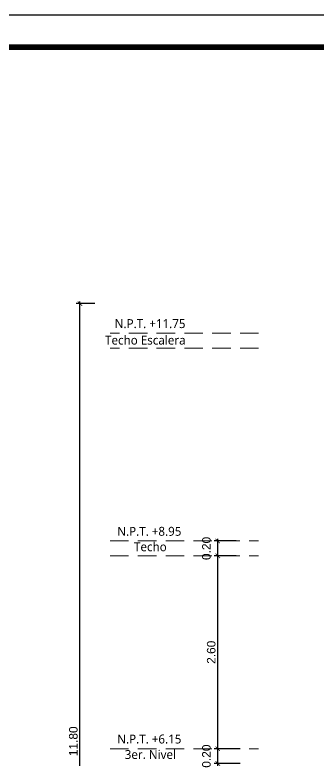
# Model space of a CAD drawing. Header units: feet. Extents: x -417 to 46, y -646 to -218.
# Drawn here: x -96.04 to -91.95, y -584.69 to -574.65 of the extents above; entities that cross this region are included whole.
import ezdxf

# ---------------------------------------------------------------- set-up
doc = ezdxf.new("R2010")
doc.units = ezdxf.units.FT
doc.header["$MEASUREMENT"] = 0
doc.linetypes.add('HIDDEN', pattern=[0.375, 0.25, -0.125])
doc.layers.add('DIM', color=10, linetype='Continuous')
doc.layers.add('MARCO', color=7, linetype='Continuous')
for name, color, linetype, lineweight in [('DIM-COTAS', 1, 'Continuous', 5), ('TXT', 2, 'Continuous', 9), ('VUELOS', 8, 'HIDDEN', 0)]:
    doc.layers.add(name, color=color, linetype=linetype, lineweight=lineweight)
doc.styles.add('ads', font='trebuc.ttf', dxfattribs={"height": 0.14})
doc.styles.get("Standard").update_dxf_attribs({"font": 'arial.ttf', "height": 0.115})
doc.dimstyles.new('KEILY', dxfattribs={"dimtxt": 0.115, "dimasz": 0.06, "dimexe": 0.05, "dimexo": 0.2, "dimgap": 0.03, "dimtad": 1, "dimzin": 1, "dimdsep": 46, "dimtxsty": 'Standard', "dimblk": 'ARCHTICK', "dimcen": 2.5, "dimdle": 0.03, "dimclrd": 256, "dimclre": 256, "dimclrt": 7, "dimadec": 0, "dimazin": 0, "dimtfac": 1, "dimtmove": 2, "dimatfit": 3, "dimfxl": 0.2, "dimfxlon": 1, "dimtolj": 1, "dimtzin": 1, "dimarcsym": 0})

# ---------------------------------------------------------------- blocks, each defined once
blk = doc.blocks.new('_ArchTick')
at = {"layer": 'DIM-COTAS', "color": 0, "const_width": 0.15}
blk.add_lwpolyline([(-0.5, -0.5), (0.5, 0.5)], dxfattribs=at)
blk = doc.blocks.new('*D2842')
at = {"layer": 'Defpoints', "color": 0, "transparency": 16777216}
for p in [(-93.303, -584.538), (-92.638, -584.538), (-92.638, -584.738)]:
    blk.add_point(p, dxfattribs=at)
at = {"layer": 'DIM', "lineweight": -2, "transparency": 16777216}
for p, q in [((-93.003, -584.538), (-93.353, -584.538)), ((-93.303, -584.768), (-93.303, -584.508)), ((-93.003, -584.738), (-93.353, -584.738))]:
    blk.add_line(p, q, dxfattribs=at)
at = {"layer": 'DIM', "lineweight": -2, "transparency": 16777216, "xscale": 0.06, "yscale": 0.06, "zscale": 0.06}
for p, rotation in [((-93.303, -584.538), 90), ((-93.303, -584.738), 270)]:
    blk.add_blockref('_ArchTick', p, dxfattribs=dict(at, rotation=rotation))
at = {"layer": 'DIM', "color": 7, "transparency": 16777216, "insert": (-93.456, -584.638), "char_height": 0.115, "attachment_point": 5, "rotation": 90}
blk.add_mtext('\\A1;0.20', dxfattribs=at)
blk = doc.blocks.new('*D2843')
at = {"layer": 'Defpoints', "color": 0, "transparency": 16777216}
for p in [(-93.303, -581.938), (-92.853, -581.938), (-92.638, -584.538)]:
    blk.add_point(p, dxfattribs=at)
at = {"layer": 'DIM', "lineweight": -2, "transparency": 16777216}
for p, q in [((-93.303, -584.568), (-93.303, -581.908)), ((-93.053, -581.938), (-93.353, -581.938)), ((-93.003, -584.538), (-93.353, -584.538))]:
    blk.add_line(p, q, dxfattribs=at)
at = {"layer": 'DIM', "lineweight": -2, "transparency": 16777216, "xscale": 0.06, "yscale": 0.06, "zscale": 0.06}
for p, rotation in [((-93.303, -581.938), 90), ((-93.303, -584.538), 270)]:
    blk.add_blockref('_ArchTick', p, dxfattribs=dict(at, rotation=rotation))
at = {"layer": 'DIM', "color": 7, "transparency": 16777216, "insert": (-93.391, -583.238), "char_height": 0.115, "attachment_point": 5, "rotation": 90}
blk.add_mtext('\\A1;2.60', dxfattribs=at)
blk = doc.blocks.new('*D2844')
at = {"layer": 'Defpoints', "color": 0, "transparency": 16777216}
for p in [(-93.303, -581.738), (-92.853, -581.738), (-92.853, -581.938)]:
    blk.add_point(p, dxfattribs=at)
at = {"layer": 'DIM', "lineweight": -2, "transparency": 16777216}
for p, q in [((-93.303, -581.968), (-93.303, -581.708)), ((-93.053, -581.738), (-93.353, -581.738)), ((-93.053, -581.938), (-93.353, -581.938))]:
    blk.add_line(p, q, dxfattribs=at)
at = {"layer": 'DIM', "lineweight": -2, "transparency": 16777216, "xscale": 0.06, "yscale": 0.06, "zscale": 0.06}
for p, rotation in [((-93.303, -581.738), 90), ((-93.303, -581.938), 270)]:
    blk.add_blockref('_ArchTick', p, dxfattribs=dict(at, rotation=rotation))
at = {"layer": 'DIM', "color": 7, "transparency": 16777216, "insert": (-93.456, -581.838), "char_height": 0.115, "attachment_point": 5, "rotation": 90}
blk.add_mtext('\\A1;0.20', dxfattribs=at)
blk = doc.blocks.new('*D2831')
at = {"layer": 'Defpoints', "color": 0, "transparency": 16777216}
for p in [(-95.162, -578.538), (-91.113, -578.538), (-94.907, -590.338)]:
    blk.add_point(p, dxfattribs=at)
at = {"layer": 'DIM', "lineweight": -2, "transparency": 16777216}
for p, q in [((-95.162, -590.368), (-95.162, -578.508)), ((-94.962, -578.538), (-95.212, -578.538)), ((-95.107, -590.338), (-95.212, -590.338))]:
    blk.add_line(p, q, dxfattribs=at)
at = {"layer": 'DIM', "lineweight": -2, "transparency": 16777216, "xscale": 0.06, "yscale": 0.06, "zscale": 0.06}
for p, rotation in [((-95.162, -578.538), 90), ((-95.162, -590.338), 270)]:
    blk.add_blockref('_ArchTick', p, dxfattribs=dict(at, rotation=rotation))
at = {"layer": 'DIM', "color": 7, "transparency": 16777216, "insert": (-95.251, -584.438), "char_height": 0.115, "attachment_point": 5, "rotation": 90}
blk.add_mtext('\\A1;11.80', dxfattribs=at)

msp = doc.modelspace()

# ---------------------------------------------------------------- linework, layer by layer
at = {"layer": 'MARCO'}
msp.add_lwpolyline([(-112.2526, -574.6461), (-47.7526, -574.6461), (-47.7526, -616.6461), (-112.2526, -616.6461)], close=True, dxfattribs=at)
at = {"layer": 'MARCO', "const_width": 0.075}
msp.add_lwpolyline([(-54.925, -575.0801), (-111.8185, -575.0801), (-111.8185, -616.2121), (-54.925, -616.2121)], close=True, dxfattribs=at)
at = {"layer": 'VUELOS'}
for p, q in [((-92.7529, -578.9376), (-94.756, -578.9376)), ((-92.7529, -579.1376), (-94.756, -579.1376)), ((-94.756, -581.7376), (-92.7529, -581.7376)), ((-94.756, -581.9376), (-92.7529, -581.9376)), ((-94.756, -584.5376), (-92.7529, -584.5376))]:
    msp.add_line(p, q, dxfattribs=at)

# ---------------------------------------------------------------- texts
at = {"layer": 'TXT', "char_height": 0.12, "width": 3.744, "attachment_point": 2, "style": 'ads'}
for s, insert in [('N.P.T. +11.75', (-94.216, -578.7475)), ('Techo Escalera', (-94.2802, -578.9705)), ('N.P.T. +8.95', (-94.2268, -581.5475)), ('Techo', (-94.2124, -581.7562)), ('N.P.T. +6.15', (-94.2268, -584.3475)), ('3er. Nivel', (-94.2124, -584.5562))]:
    msp.add_mtext(s, dxfattribs=dict(at, insert=insert))

# ---------------------------------------------------------------- dimensions: what is measured, and where the dimension line sits
at = {"layer": 'DIM'}
dim = msp.add_linear_dim(base=(-95.1621, -578.5376), p1=(-94.9068, -590.3376), p2=(-91.1127, -578.5376), angle=90, dimstyle='KEILY', dxfattribs=at)
dim.commit()
dim.dimension.update_dxf_attribs({"geometry": '*D2831', "text_midpoint": (-95.2508, -584.4376)})
for base, p1, p2, picture, middle in [((-93.3027, -581.7376), (-92.8531, -581.9376), (-92.8531, -581.7376), '*D2844', (-93.4564, -581.8376)), ((-93.3027, -581.9376), (-92.6382, -584.5376), (-92.8531, -581.9376), '*D2843', (-93.3914, -583.2376)), ((-93.3027, -584.5376), (-92.6382, -584.7376), (-92.6382, -584.5376), '*D2842', (-93.4564, -584.6376))]:
    dim = msp.add_linear_dim(base=base, p1=p1, p2=p2, angle=90, dimstyle='KEILY', override={"dimfxl": 0.3}, dxfattribs=at)
    dim.commit()
    dim.dimension.update_dxf_attribs({"geometry": picture, "text_midpoint": middle})

doc.saveas('drawing.dxf')
